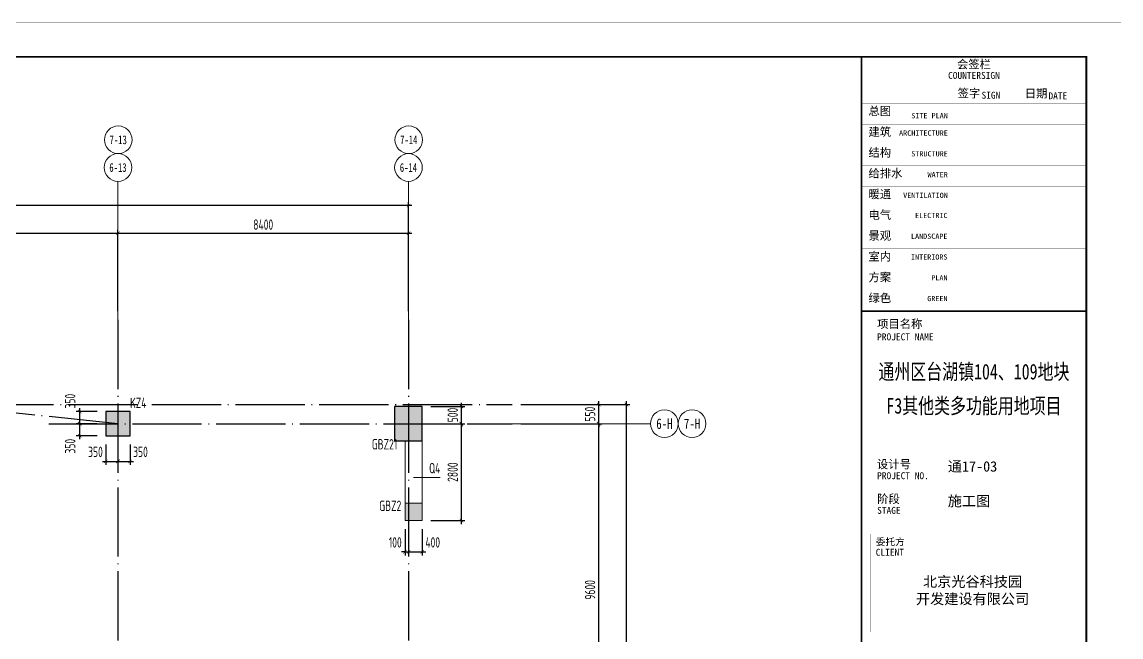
# Model space of a CAD drawing. Header units: millimetres. Extents: x -202076 to 1082610, y -439651 to 179350.
# Drawn here: x 141768 to 173545, y -125643 to -107878 of the extents above; entities that cross this region are included whole.
import ezdxf
from ezdxf.enums import TextEntityAlignment as Align

# ---------------------------------------------------------------- set-up
doc = ezdxf.new("R2010")
doc.units = ezdxf.units.MM
doc.header["$LTSCALE"] = 1000
doc.linetypes.add('DOTE', pattern=[2.42, 2, -0.2, 0.02, -0.2])
doc.linetypes.add('短虚线', pattern=[187.5, 125, -62.5])
for name, color, linetype in [('02-TEXT_轴号', 7, 'Continuous'), ('A_AXIS-轴线', 36, 'DOTE'), ('AXIS_TEXT', 7, 'Continuous'), ('COLU', 5, 'Continuous')]:
    doc.layers.add(name, color=color, linetype=linetype)
for name, color, linetype, lineweight in [('COLU_TEXT', 6, 'Continuous', 0), ('DIM', 3, 'Continuous', 0), ('WALL', 2, 'Continuous', 0), ('墙柱名称编号', 7, 'Continuous', 18), ('墙柱轮廓', 7, 'Continuous', 18), ('墙身名称编号', 3, 'Continuous', 18), ('墙身标注引线', 3, 'Continuous', 18), ('边缘构件填充', 253, 'Continuous', 18)]:
    doc.layers.add(name, color=color, linetype=linetype, lineweight=lineweight)
doc.styles.add('_TCH_AXIS', font='STXIHEI.TTF', dxfattribs={"width": 0.75})
doc.styles.add('COMPLEX', font='COMPLEX')
doc.styles.add('TSSD_Dimension', font='tssdeng.shx', dxfattribs={"width": 0.7, "bigfont": 'hztxt.shx'})
doc.styles.add('TSSD_Rein', font='tssdeng.shx', dxfattribs={"width": 0.7, "bigfont": 'hztxt.shx'})
doc.styles.add('图签信息$0$华文细黑', font='STXIHEI.TTF', dxfattribs={"height": 10})
doc.dimstyles.new('TSSD_100_100', dxfattribs={"dimtxt": 300, "dimasz": 100, "dimexe": 100, "dimexo": 250, "dimgap": 100, "dimtad": 1, "dimdec": 0, "dimzin": 0, "dimdsep": 46, "dimtxsty": 'TSSD_Dimension', "dimblk": 'ARCHTICK', "dimcen": 0, "dimdle": 100, "dimclrt": 7, "dimadec": 0, "dimazin": 0, "dimtfac": 1, "dimtdec": 0, "dimtix": 1, "dimtmove": 2, "dimatfit": 3, "dimfxl": 1, "dimtolj": 1, "dimtzin": 0, "dimarcsym": 0})

# ---------------------------------------------------------------- blocks, each defined once
blk = doc.blocks.new('_AXISO')
blk.add_circle((0, 0), 0.5)
at = {"layer": 'AXIS_TEXT', "style": 'COMPLEX', "width": 1.041667}
blk.add_attdef('A', text='', height=0.56, dxfattribs=at).set_placement((-0.25, -0.28), (0.25, -0.28), align=Align.FIT)
blk = doc.blocks.new('图签信息')
at = {"const_width": 0.5}
for points in [[(-65, 574), (-65, 500.5), (0, 500.5), (0, 574)], [(-65, 0), (0, 0), (0, 500.5), (-65, 500.5)]]:
    blk.add_lwpolyline(points, close=True, dxfattribs=at)
at = {"const_width": 0.05}
for points in [[(-65, 566.5), (0, 566.5)], [(-39.14, 566.5), (-39.14, 500.5)], [(-19.1, 566.5), (-19.1, 500.5)], [(-65, 560.5), (0, 560.5)], [(-65, 554.5), (0, 554.5)], [(-65, 548.5), (0, 548.5)], [(-65, 542.5), (0, 542.5)], [(-65, 536.5), (0, 536.5)], [(-65, 530.5), (0, 530.5)], [(-65, 524.5), (0, 524.5)], [(-65, 518.5), (0, 518.5)], [(-65, 512.5), (0, 512.5)], [(-65, 512.5), (0, 512.5)], [(-65, 506.5), (0, 506.5)], [(-65, 500.5), (0, 500.5)], [(-62.5, 450.87), (-2.5, 450.87)], [(-62.5, 440.87), (-2.5, 440.87)], [(-2.5, 407.85), (-2.5, 436.12), (-62.5, 436.12), (-62.5, 407.85)], [(-62.5, 407.85), (-2.5, 407.85)]]:
    blk.add_lwpolyline(points, dxfattribs=at)
at = {"style": '图签信息$0$华文细黑'}
for s, height, p in [('会签栏', 2.4, (-32.5, 573)), ('COUNTERSIGN', 2, (-32.5, 569.6))]:
    blk.add_text(s, height=height, dxfattribs=at).set_placement(p, align=Align.TOP_CENTER)
for s, height, p in [('签字', 2.4, (-37.22, 564.63)), ('SIGN', 2, (-30.32, 563.88)), ('日期', 2.4, (-17.79, 564.58)), ('DATE', 2, (-10.96, 563.7)), ('总图', 2.4, (-63, 559.5)), ('建筑', 2.4, (-63, 553.5)), ('结构', 2.4, (-63, 547.5)), ('给排水', 2.4, (-63, 541.5)), ('暖通', 2.4, (-63, 535.5)), ('电气', 2.4, (-63, 529.5)), ('景观', 2.4, (-63, 523.5)), ('室内', 2.4, (-63, 517.5)), ('方案', 2.4, (-63, 511.5)), ('绿色', 2.4, (-63, 505.5)), ('项目名称', 2.4, (-60.5, 498)), ('PROJECT NAME', 2, (-60.5, 494.08)), ('设计号', 2.4, (-60.54, 457.48)), ('PROJECT NO.', 2, (-60.5, 453.97)), ('阶段', 2.4, (-60.5, 447.47)), ('STAGE', 2, (-60.5, 443.97)), ('委托方', 2, (-60.9, 434.86)), ('CLIENT', 2, (-60.9, 431.86))]:
    blk.add_text(s, height=height, dxfattribs=at).set_placement(p, align=Align.TOP_LEFT)
for s, p in [('SITE PLAN', (-40.06, 557.7)), ('ARCHITECTURE', (-40.06, 552.7)), ('STRUCTURE', (-40.06, 546.7)), ('WATER', (-40.06, 540.7)), ('VENTILATION', (-40.06, 534.7)), ('ELECTRIC', (-40.14, 528.89)), ('LANDSCAPE', (-40.14, 522.89)), ('INTERIORS', (-40.14, 516.89)), ('PLAN', (-40.14, 510.89)), ('GREEN', (-40.14, 504.89))]:
    blk.add_text(s, height=1.5, dxfattribs=at).set_placement(p, align=Align.TOP_RIGHT)
at = {"color": 4, "style": '图签信息$0$华文细黑', "width": 0.75}
for s, p in [('通州区台湖镇104、109地块', (-32.5, 480.78)), ('F3其他类多功能用地项目', (-32.5, 470.91))]:
    blk.add_text(s, height=4.5, dxfattribs=at).set_placement(p, align=Align.CENTER)
at = {"color": 4, "ltscale": 0.001, "char_height": 3, "width": 58.4895, "style": '图签信息$0$华文细黑'}
for s, insert, attachment_point in [('通17-03', (-40.06, 455.51), 4), ('施工图', (-40.06, 445.51), 4), ('北京光谷科技园\\P开发建设有限公司', (-32.9, 419.71), 5)]:
    blk.add_mtext(s, dxfattribs=dict(at, insert=insert, attachment_point=attachment_point))
blk = doc.blocks.new('图签-A1')
at = {"color": 2}
blk.add_blockref('图签信息', (0, 0), dxfattribs=at)
blk = doc.blocks.new('_ARCHTICK')
at = {"color": 0, "linetype": 'ByBlock', "const_width": 0.15}
blk.add_lwpolyline([(-0.5, -0.5), (0.5, 0.5)], dxfattribs=at)
blk = doc.blocks.new('*D660')
at = {"layer": 'Defpoints', "color": 0, "transparency": 16777216}
for p in [(155943, -119481), (158443, -119481), (155943, -129081)]:
    blk.add_point(p, dxfattribs=at)
at = {"layer": 'DIM', "color": 0, "lineweight": -2, "transparency": 16777216}
for p, q in [((156193, -119481), (158543, -119481)), ((158443, -129181), (158443, -119381)), ((156193, -129081), (158543, -129081))]:
    blk.add_line(p, q, dxfattribs=at)
at = {"layer": 'DIM', "color": 0, "lineweight": -2, "transparency": 16777216, "xscale": 100, "yscale": 100, "zscale": 100}
for p, rotation in [((158443, -119481), 90), ((158443, -129081), 270)]:
    blk.add_blockref('_ARCHTICK', p, dxfattribs=dict(at, rotation=rotation))
at = {"layer": 'DIM', "color": 7, "transparency": 16777216, "insert": (158193, -124281), "char_height": 300, "attachment_point": 5, "rotation": 90, "style": 'TSSD_Dimension'}
blk.add_mtext('\\A1;9600', dxfattribs=at)
blk = doc.blocks.new('*D661')
at = {"layer": 'Defpoints', "color": 0, "transparency": 16777216}
for p in [(155943, -118931), (159243, -118931), (155943, -138681)]:
    blk.add_point(p, dxfattribs=at)
at = {"layer": 'DIM', "color": 0, "lineweight": -2, "transparency": 16777216}
for p, q in [((159243, -138781), (159243, -118831)), ((156193, -118931), (159343, -118931)), ((156193, -138681), (159343, -138681))]:
    blk.add_line(p, q, dxfattribs=at)
at = {"layer": 'DIM', "color": 0, "lineweight": -2, "transparency": 16777216, "xscale": 100, "yscale": 100, "zscale": 100}
for p, rotation in [((159243, -118931), 90), ((159243, -138681), 270)]:
    blk.add_blockref('_ARCHTICK', p, dxfattribs=dict(at, rotation=rotation))
at = {"layer": 'DIM', "color": 7, "transparency": 16777216, "insert": (158993, -128806), "char_height": 300, "attachment_point": 5, "rotation": 90, "style": 'TSSD_Dimension'}
blk.add_mtext('\\A1;19750', dxfattribs=at)
blk = doc.blocks.new('*D662')
at = {"layer": 'Defpoints', "color": 0, "transparency": 16777216}
for p in [(155943, -118931), (158443, -118931), (155943, -119481)]:
    blk.add_point(p, dxfattribs=at)
at = {"layer": 'DIM', "color": 0, "lineweight": -2, "transparency": 16777216}
for p, q in [((158443, -118931), (158443, -118831)), ((156193, -118931), (158543, -118931)), ((158443, -119481), (158443, -118931)), ((156193, -119481), (158543, -119481)), ((158443, -119481), (158443, -119581))]:
    blk.add_line(p, q, dxfattribs=at)
at = {"layer": 'DIM', "color": 0, "lineweight": -2, "transparency": 16777216, "xscale": 100, "yscale": 100, "zscale": 100}
for p, rotation in [((158443, -118931), 270), ((158443, -119481), 90)]:
    blk.add_blockref('_ARCHTICK', p, dxfattribs=dict(at, rotation=rotation))
at = {"layer": 'DIM', "color": 7, "transparency": 16777216, "insert": (158193, -119206), "char_height": 300, "attachment_point": 5, "rotation": 90, "style": 'TSSD_Dimension'}
blk.add_mtext('\\A1;550', dxfattribs=at)
blk = doc.blocks.new('*D674')
at = {"layer": 'Defpoints', "color": 0, "transparency": 16777216}
for p in [(144543, -113981), (136143, -116481), (144543, -116481)]:
    blk.add_point(p, dxfattribs=at)
at = {"layer": 'DIM', "color": 0, "lineweight": -2, "transparency": 16777216}
for p, q in [((136043, -113981), (144643, -113981)), ((136143, -116231), (136143, -113881)), ((144543, -116231), (144543, -113881))]:
    blk.add_line(p, q, dxfattribs=at)
at = {"layer": 'DIM', "color": 0, "lineweight": -2, "transparency": 16777216, "xscale": 100, "yscale": 100, "zscale": 100, "rotation": 180}
blk.add_blockref('_ARCHTICK', (136143, -113981), dxfattribs=at)
at = {"layer": 'DIM', "color": 0, "lineweight": -2, "transparency": 16777216, "xscale": 100, "yscale": 100, "zscale": 100}
blk.add_blockref('_ARCHTICK', (144543, -113981), dxfattribs=at)
at = {"layer": 'DIM', "color": 7, "transparency": 16777216, "insert": (140343, -113731), "char_height": 300, "attachment_point": 5, "style": 'TSSD_Dimension'}
blk.add_mtext('\\A1;8400', dxfattribs=at)
blk = doc.blocks.new('*D675')
at = {"layer": 'Defpoints', "color": 0, "transparency": 16777216}
for p in [(152943, -113981), (144543, -116481), (152943, -116481)]:
    blk.add_point(p, dxfattribs=at)
at = {"layer": 'DIM', "color": 0, "lineweight": -2, "transparency": 16777216}
for p, q in [((144443, -113981), (153043, -113981)), ((144543, -116231), (144543, -113881)), ((152943, -116231), (152943, -113881))]:
    blk.add_line(p, q, dxfattribs=at)
at = {"layer": 'DIM', "color": 0, "lineweight": -2, "transparency": 16777216, "xscale": 100, "yscale": 100, "zscale": 100, "rotation": 180}
blk.add_blockref('_ARCHTICK', (144543, -113981), dxfattribs=at)
at = {"layer": 'DIM', "color": 0, "lineweight": -2, "transparency": 16777216, "xscale": 100, "yscale": 100, "zscale": 100}
blk.add_blockref('_ARCHTICK', (152943, -113981), dxfattribs=at)
at = {"layer": 'DIM', "color": 7, "transparency": 16777216, "insert": (148743, -113731), "char_height": 300, "attachment_point": 5, "style": 'TSSD_Dimension'}
blk.add_mtext('\\A1;8400', dxfattribs=at)
blk = doc.blocks.new('*D676')
at = {"layer": 'Defpoints', "color": 0, "transparency": 16777216}
for p in [(102543, -113181), (102543, -116481), (152943, -116481)]:
    blk.add_point(p, dxfattribs=at)
at = {"layer": 'DIM', "color": 0, "lineweight": -2, "transparency": 16777216}
for p, q in [((102543, -116231), (102543, -113081)), ((152943, -116231), (152943, -113081)), ((153043, -113181), (102443, -113181))]:
    blk.add_line(p, q, dxfattribs=at)
at = {"layer": 'DIM', "color": 0, "lineweight": -2, "transparency": 16777216, "xscale": 100, "yscale": 100, "zscale": 100, "rotation": 180}
blk.add_blockref('_ARCHTICK', (102543, -113181), dxfattribs=at)
at = {"layer": 'DIM', "color": 0, "lineweight": -2, "transparency": 16777216, "xscale": 100, "yscale": 100, "zscale": 100}
blk.add_blockref('_ARCHTICK', (152943, -113181), dxfattribs=at)
at = {"layer": 'DIM', "color": 7, "transparency": 16777216, "insert": (127743, -112931), "char_height": 300, "attachment_point": 5, "style": 'TSSD_Dimension'}
blk.add_mtext('\\A1;50400', dxfattribs=at)
blk = doc.blocks.new('*D703')
at = {"layer": 'Defpoints', "color": 0, "transparency": 16777216}
for p in [(153343, -119481), (154472, -119481), (153343, -122281)]:
    blk.add_point(p, dxfattribs=at)
at = {"layer": 'DIM', "color": 0, "lineweight": -2, "transparency": 16777216}
for p, q in [((153593, -119481), (154572, -119481)), ((154472, -122381), (154472, -119381)), ((153593, -122281), (154572, -122281))]:
    blk.add_line(p, q, dxfattribs=at)
at = {"layer": 'DIM', "color": 0, "lineweight": -2, "transparency": 16777216, "xscale": 100, "yscale": 100, "zscale": 100}
for p, rotation in [((154472, -119481), 90), ((154472, -122281), 270)]:
    blk.add_blockref('_ARCHTICK', p, dxfattribs=dict(at, rotation=rotation))
at = {"layer": 'DIM', "color": 7, "transparency": 16777216, "insert": (154222, -120881), "char_height": 300, "attachment_point": 5, "rotation": 90, "style": 'TSSD_Dimension'}
blk.add_mtext('\\A1;2800', dxfattribs=at)
blk = doc.blocks.new('*D704')
at = {"layer": 'Defpoints', "color": 0, "transparency": 16777216}
for p in [(153343, -118981), (154472, -118981), (153343, -119481)]:
    blk.add_point(p, dxfattribs=at)
at = {"layer": 'DIM', "color": 0, "lineweight": -2, "transparency": 16777216}
for p, q in [((153593, -118981), (154572, -118981)), ((154472, -118981), (154472, -118881)), ((154472, -119481), (154472, -118981)), ((153593, -119481), (154572, -119481)), ((154472, -119481), (154472, -119581))]:
    blk.add_line(p, q, dxfattribs=at)
at = {"layer": 'DIM', "color": 0, "lineweight": -2, "transparency": 16777216, "xscale": 100, "yscale": 100, "zscale": 100}
for p, rotation in [((154472, -118981), 270), ((154472, -119481), 90)]:
    blk.add_blockref('_ARCHTICK', p, dxfattribs=dict(at, rotation=rotation))
at = {"layer": 'DIM', "color": 7, "transparency": 16777216, "insert": (154222, -119231), "char_height": 300, "attachment_point": 5, "rotation": 90, "style": 'TSSD_Dimension'}
blk.add_mtext('\\A1;500', dxfattribs=at)
blk = doc.blocks.new('*D707')
at = {"layer": 'Defpoints', "color": 0, "transparency": 16777216}
for p in [(152843, -122281), (152943, -122281), (152943, -123185)]:
    blk.add_point(p, dxfattribs=at)
at = {"layer": 'DIM', "color": 0, "lineweight": -2, "transparency": 16777216}
for p, q in [((152843, -122531), (152843, -123285)), ((152943, -122531), (152943, -123285)), ((152843, -123185), (152743, -123185)), ((152843, -123185), (152943, -123185)), ((152943, -123185), (153043, -123185))]:
    blk.add_line(p, q, dxfattribs=at)
at = {"layer": 'DIM', "color": 0, "lineweight": -2, "transparency": 16777216, "xscale": 100, "yscale": 100, "zscale": 100}
blk.add_blockref('_ARCHTICK', (152843, -123185), dxfattribs=at)
at = {"layer": 'DIM', "color": 0, "lineweight": -2, "transparency": 16777216, "xscale": 100, "yscale": 100, "zscale": 100, "rotation": 180}
blk.add_blockref('_ARCHTICK', (152943, -123185), dxfattribs=at)
at = {"layer": 'DIM', "color": 7, "transparency": 16777216, "insert": (152560, -122910), "char_height": 300, "attachment_point": 5, "style": 'TSSD_Dimension'}
blk.add_mtext('\\A1;100', dxfattribs=at)
blk = doc.blocks.new('*D708')
at = {"layer": 'Defpoints', "color": 0, "transparency": 16777216}
for p in [(152943, -122281), (153343, -122281), (153343, -123185)]:
    blk.add_point(p, dxfattribs=at)
at = {"layer": 'DIM', "color": 0, "lineweight": -2, "transparency": 16777216}
for p, q in [((152943, -122531), (152943, -123285)), ((153343, -122531), (153343, -123285)), ((152843, -123185), (153443, -123185))]:
    blk.add_line(p, q, dxfattribs=at)
at = {"layer": 'DIM', "color": 0, "lineweight": -2, "transparency": 16777216, "xscale": 100, "yscale": 100, "zscale": 100, "rotation": 180}
blk.add_blockref('_ARCHTICK', (152943, -123185), dxfattribs=at)
at = {"layer": 'DIM', "color": 0, "lineweight": -2, "transparency": 16777216, "xscale": 100, "yscale": 100, "zscale": 100}
blk.add_blockref('_ARCHTICK', (153343, -123185), dxfattribs=at)
at = {"layer": 'DIM', "color": 7, "transparency": 16777216, "insert": (153644, -122910), "char_height": 300, "attachment_point": 5, "style": 'TSSD_Dimension'}
blk.add_mtext('\\A1;400', dxfattribs=at)
blk = doc.blocks.new('*D749')
at = {"layer": 'Defpoints', "color": 0, "transparency": 16777216}
for p in [(143437, -119131), (144193, -119131), (144193, -119481)]:
    blk.add_point(p, dxfattribs=at)
at = {"layer": 'DIM', "color": 0, "lineweight": -2, "transparency": 16777216}
for p, q in [((143943, -119131), (143337, -119131)), ((143437, -119581), (143437, -119031)), ((143943, -119481), (143337, -119481))]:
    blk.add_line(p, q, dxfattribs=at)
at = {"layer": 'DIM', "color": 0, "lineweight": -2, "transparency": 16777216, "xscale": 100, "yscale": 100, "zscale": 100}
for p, rotation in [((143437, -119131), 90), ((143437, -119481), 270)]:
    blk.add_blockref('_ARCHTICK', p, dxfattribs=dict(at, rotation=rotation))
at = {"layer": 'DIM', "color": 7, "transparency": 16777216, "insert": (143162, -118830), "char_height": 300, "attachment_point": 5, "rotation": 90, "style": 'TSSD_Dimension'}
blk.add_mtext('\\A1;350', dxfattribs=at)
blk = doc.blocks.new('*D750')
at = {"layer": 'Defpoints', "color": 0, "transparency": 16777216}
for p in [(144193, -119831), (144543, -119831), (144543, -120570)]:
    blk.add_point(p, dxfattribs=at)
at = {"layer": 'DIM', "color": 0, "lineweight": -2, "transparency": 16777216}
for p, q in [((144193, -120081), (144193, -120670)), ((144543, -120081), (144543, -120670)), ((144093, -120570), (144643, -120570))]:
    blk.add_line(p, q, dxfattribs=at)
at = {"layer": 'DIM', "color": 0, "lineweight": -2, "transparency": 16777216, "xscale": 100, "yscale": 100, "zscale": 100, "rotation": 180}
blk.add_blockref('_ARCHTICK', (144193, -120570), dxfattribs=at)
at = {"layer": 'DIM', "color": 0, "lineweight": -2, "transparency": 16777216, "xscale": 100, "yscale": 100, "zscale": 100}
blk.add_blockref('_ARCHTICK', (144543, -120570), dxfattribs=at)
at = {"layer": 'DIM', "color": 7, "transparency": 16777216, "insert": (143892, -120295), "char_height": 300, "attachment_point": 5, "style": 'TSSD_Dimension'}
blk.add_mtext('\\A1;350', dxfattribs=at)
blk = doc.blocks.new('*D751')
at = {"layer": 'Defpoints', "color": 0, "transparency": 16777216}
for p in [(144543, -119831), (144893, -119831), (144893, -120570)]:
    blk.add_point(p, dxfattribs=at)
at = {"layer": 'DIM', "color": 0, "lineweight": -2, "transparency": 16777216}
for p, q in [((144543, -120081), (144543, -120670)), ((144893, -120081), (144893, -120670)), ((144443, -120570), (144993, -120570))]:
    blk.add_line(p, q, dxfattribs=at)
at = {"layer": 'DIM', "color": 0, "lineweight": -2, "transparency": 16777216, "xscale": 100, "yscale": 100, "zscale": 100, "rotation": 180}
blk.add_blockref('_ARCHTICK', (144543, -120570), dxfattribs=at)
at = {"layer": 'DIM', "color": 0, "lineweight": -2, "transparency": 16777216, "xscale": 100, "yscale": 100, "zscale": 100}
blk.add_blockref('_ARCHTICK', (144893, -120570), dxfattribs=at)
at = {"layer": 'DIM', "color": 7, "transparency": 16777216, "insert": (145194, -120295), "char_height": 300, "attachment_point": 5, "style": 'TSSD_Dimension'}
blk.add_mtext('\\A1;350', dxfattribs=at)
blk = doc.blocks.new('*D752')
at = {"layer": 'Defpoints', "color": 0, "transparency": 16777216}
for p in [(143437, -119481), (144193, -119481), (144193, -119831)]:
    blk.add_point(p, dxfattribs=at)
at = {"layer": 'DIM', "color": 0, "lineweight": -2, "transparency": 16777216}
for p, q in [((143943, -119481), (143337, -119481)), ((143437, -119931), (143437, -119381)), ((143943, -119831), (143337, -119831))]:
    blk.add_line(p, q, dxfattribs=at)
at = {"layer": 'DIM', "color": 0, "lineweight": -2, "transparency": 16777216, "xscale": 100, "yscale": 100, "zscale": 100}
for p, rotation in [((143437, -119481), 90), ((143437, -119831), 270)]:
    blk.add_blockref('_ARCHTICK', p, dxfattribs=dict(at, rotation=rotation))
at = {"layer": 'DIM', "color": 7, "transparency": 16777216, "insert": (143162, -120132), "char_height": 300, "attachment_point": 5, "rotation": 90, "style": 'TSSD_Dimension'}
blk.add_mtext('\\A1;350', dxfattribs=at)
blk = doc.blocks.new('图框-A1')
for points, const_width in [([(0, 0), (841, 0), (841, 594), (0, 594)], 0.05), ([(766, 584), (25, 584), (25, 10), (766, 10)], 0.5)]:
    blk.add_lwpolyline(points, close=True, dxfattribs=dict(const_width=const_width))

msp = doc.modelspace()

# ---------------------------------------------------------------- hatches: boundary and pattern name
at = {"layer": '边缘构件填充'}
h = msp.add_hatch(color=256, dxfattribs=at)
h.dxf.hatch_style = 1
h.paths.add_polyline_path([(144892.7, -119131), (144192.7, -119131), (144192.7, -119831), (144892.7, -119831)])
h = msp.add_hatch(color=256, dxfattribs=at)
h.dxf.hatch_style = 1
h.paths.add_polyline_path([(152542.7, -118981), (152542.7, -119981)], flags=0)
h.paths.add_polyline_path([(152542.7, -119981), (152542.7, -118981), (153342.7, -118981), (153342.7, -119981)], flags=17)
h = msp.add_hatch(color=256, dxfattribs=at)
h.dxf.hatch_style = 1
h.paths.add_polyline_path([(152542.7, -118981), (152542.7, -119981), (153342.7, -119981), (153342.7, -118981)], flags=17)
h.paths.add_polyline_path([(152542.7, -118981), (152542.7, -119981)], flags=0)
h = msp.add_hatch(color=256, dxfattribs=at)
h.dxf.hatch_style = 1
h.paths.add_polyline_path([(153342.7, -121781), (152842.7, -121781), (152842.7, -122281), (153342.7, -122281)], flags=17)
h.paths.add_polyline_path([(153342.7, -122281), (153342.7, -121781)], flags=0)

# ---------------------------------------------------------------- linework, layer by layer
at = {"layer": 'A_AXIS-轴线'}
for p, q in [((144542.7, -116481), (144542.7, -141681)), ((152942.7, -116481), (152942.7, -141681)), ((144542.7, -119481), (139192.7, -118931))]:
    msp.add_line(p, q, dxfattribs=at)
for points in [[(99542.7, -118931), (155943, -118931)], [(142542.7, -119481), (155943, -119481)]]:
    msp.add_lwpolyline(points, dxfattribs=at)
at = {"layer": 'COLU'}
for points in [[(144892.7, -119131), (144192.7, -119131), (144192.7, -119831), (144892.7, -119831)], [(153342.7, -118981), (152542.7, -118981), (152542.7, -119981), (153342.7, -119981)]]:
    msp.add_lwpolyline(points, close=True, dxfattribs=at)
at = {"layer": 'DIM'}
for p, q in [((144542.7, -116481), (144542.7, -112481)), ((152942.7, -116481), (152942.7, -112481)), ((155943, -119481), (159943, -119481))]:
    msp.add_line(p, q, dxfattribs=at)
at = {"layer": 'WALL'}
msp.add_lwpolyline([(152842.7, -119981), (152842.7, -122281), (153342.7, -122281), (153342.7, -119981), (153342.7, -122281)], dxfattribs=at)
at = {"layer": '墙柱轮廓'}
msp.add_lwpolyline([(152542.7, -118981), (152542.7, -119981), (152542.7, -118981), (153342.7, -118981), (153342.7, -119981), (152542.7, -119981)], dxfattribs=at)
at = {"layer": '墙柱轮廓', "linetype": '短虚线'}
msp.add_lwpolyline([(153342.7, -121781), (152842.7, -121781), (152842.7, -122281), (153342.7, -122281), (153342.7, -121781), (153342.7, -122281)], dxfattribs=at)
at = {"layer": '墙身标注引线'}
msp.add_line((153092.7, -121031), (153863.8, -121031), dxfattribs=at)

# ---------------------------------------------------------------- block references
at = {"xscale": 100, "yscale": 100, "zscale": 100}
for name, p in [('图框-A1', (89442.7, -167281)), ('图签-A1', (172542.7, -166281))]:
    msp.add_blockref(name, p, dxfattribs=at)
at = {"layer": 'DIM'}
ref = msp.add_blockref('_AXISO', (144551.2, -111281.1), dxfattribs=dict(at, xscale=800, yscale=800, zscale=800))
ref.add_attrib('A', '7-13', dxfattribs={"layer": '02-TEXT_轴号', "height": 252.11, "style": '_TCH_AXIS', "width": 0.743037}).set_placement((144301.1, -111407.1), (144801.2, -111407.1), align=Align.FIT)
ref = msp.add_blockref('_AXISO', (152951.2, -111281.1), dxfattribs=dict(at, xscale=800, yscale=800, zscale=800))
ref.add_attrib('A', '7-14', dxfattribs={"layer": '02-TEXT_轴号', "height": 252.11, "style": '_TCH_AXIS', "width": 0.743037}).set_placement((152701.1, -111407.1), (153201.2, -111407.1), align=Align.FIT)
ref = msp.add_blockref('_AXISO', (144542.7, -112081), dxfattribs=dict(at, xscale=800, yscale=800, zscale=800))
ref.add_attrib('A', '6-13', dxfattribs={"layer": '02-TEXT_轴号', "height": 252.11, "style": '_TCH_AXIS', "width": 0.743037}).set_placement((144292.6, -112207.1), (144792.7, -112207.1), align=Align.FIT)
ref = msp.add_blockref('_AXISO', (152942.7, -112081), dxfattribs=dict(at, xscale=800, yscale=800, zscale=800))
ref.add_attrib('A', '6-14', dxfattribs={"layer": '02-TEXT_轴号', "height": 252.11, "style": '_TCH_AXIS', "width": 0.743037}).set_placement((152692.6, -112207.1), (153192.7, -112207.1), align=Align.FIT)
ref = msp.add_blockref('_AXISO', (160343, -119481), dxfattribs=dict(at, xscale=800, yscale=800, zscale=800))
ref.add_attrib('A', '6-H', dxfattribs={"layer": '02-TEXT_轴号', "height": 302.12, "style": '_TCH_AXIS', "width": 0.743037}).set_placement((160107.2, -119632.1), (160578.8, -119632.1), align=Align.FIT)
ref = msp.add_blockref('_AXISO', (161143, -119481), dxfattribs=dict(at, xscale=800, yscale=800, zscale=800))
ref.add_attrib('A', '7-H', dxfattribs={"layer": '02-TEXT_轴号', "height": 296.95, "style": '_TCH_AXIS', "width": 0.761209}).set_placement((160905.6, -119629.5), (161380.4, -119629.5), align=Align.FIT)

# ---------------------------------------------------------------- texts
at = {"layer": 'COLU_TEXT', "linetype": 'Continuous', "style": 'TSSD_Rein', "width": 0.7}
msp.add_text('KZ4', height=300, dxfattribs=at).set_placement((144892.7, -119031))
at = {"layer": '墙柱名称编号', "color": 2, "linetype": 'Continuous', "style": 'TSSD_Rein', "width": 0.7}
for s, p in [('GBZ21', (151883.4, -120316.2)), ('GBZ2', (152098.9, -122092.4))]:
    msp.add_text(s, height=300, dxfattribs=at).set_placement(p, align=Align.BOTTOM_LEFT)
at = {"layer": '墙身名称编号', "linetype": 'Continuous', "style": 'TSSD_Rein', "width": 0.7}
msp.add_text('Q4', height=300, dxfattribs=at).set_placement((153538.4, -121004.3), align=Align.BOTTOM_LEFT)

# ---------------------------------------------------------------- dimensions: what is measured, and where the dimension line sits
at = {"layer": 'DIM'}
for base, p1, p2, picture, middle in [((102542.7, -113181), (152942.7, -116481), (102542.7, -116481), '*D676', (127742.7, -112931)), ((144542.7, -113981), (136142.7, -116481), (144542.7, -116481), '*D674', (140342.7, -113731)), ((152942.7, -113981), (144542.7, -116481), (152942.7, -116481), '*D675', (148742.7, -113731))]:
    dim = msp.add_linear_dim(base=base, p1=p1, p2=p2, dimstyle='TSSD_100_100', dxfattribs=at)
    dim.commit()
    dim.dimension.update_dxf_attribs({"geometry": picture, "text_midpoint": middle})
for base, p1, p2, picture, middle in [((143437.4, -119131), (144192.7, -119481), (144192.7, -119131), '*D749', (143162.4, -118829.9)), ((143437.4, -119481), (144192.7, -119831), (144192.7, -119481), '*D752', (143162.4, -120132.1))]:
    dim = msp.add_linear_dim(base=base, p1=p1, p2=p2, angle=90, dimstyle='TSSD_100_100', dxfattribs=at)
    dim.commit()
    dim.dimension.update_dxf_attribs({"geometry": picture, "text_midpoint": middle, "dimtype": 160})
for base, p1, p2, picture, middle in [((159243, -118931), (155943, -138681), (155943, -118931), '*D661', (158993, -128806)), ((158443, -118931), (155943, -119481), (155943, -118931), '*D662', (158193, -119206)), ((154471.9, -118981), (153342.7, -119481), (153342.7, -118981), '*D704', (154221.9, -119231)), ((154471.9, -119481), (153342.7, -122281), (153342.7, -119481), '*D703', (154221.9, -120881)), ((158443, -119481), (155943, -129081), (155943, -119481), '*D660', (158193, -124281))]:
    dim = msp.add_linear_dim(base=base, p1=p1, p2=p2, angle=90, dimstyle='TSSD_100_100', dxfattribs=at)
    dim.commit()
    dim.dimension.update_dxf_attribs({"geometry": picture, "text_midpoint": middle})
for base, p1, p2, picture, middle in [((144542.7, -120570.5), (144192.7, -119831), (144542.7, -119831), '*D750', (143891.6, -120295.5)), ((144892.7, -120570.5), (144542.7, -119831), (144892.7, -119831), '*D751', (145193.7, -120295.5)), ((152942.7, -123184.9), (152842.7, -122281), (152942.7, -122281), '*D707', (152560.4, -122909.9)), ((153342.7, -123184.9), (152942.7, -122281), (153342.7, -122281), '*D708', (153643.7, -122909.9))]:
    dim = msp.add_linear_dim(base=base, p1=p1, p2=p2, dimstyle='TSSD_100_100', dxfattribs=at)
    dim.commit()
    dim.dimension.update_dxf_attribs({"geometry": picture, "text_midpoint": middle, "dimtype": 160})

doc.saveas('drawing.dxf')
